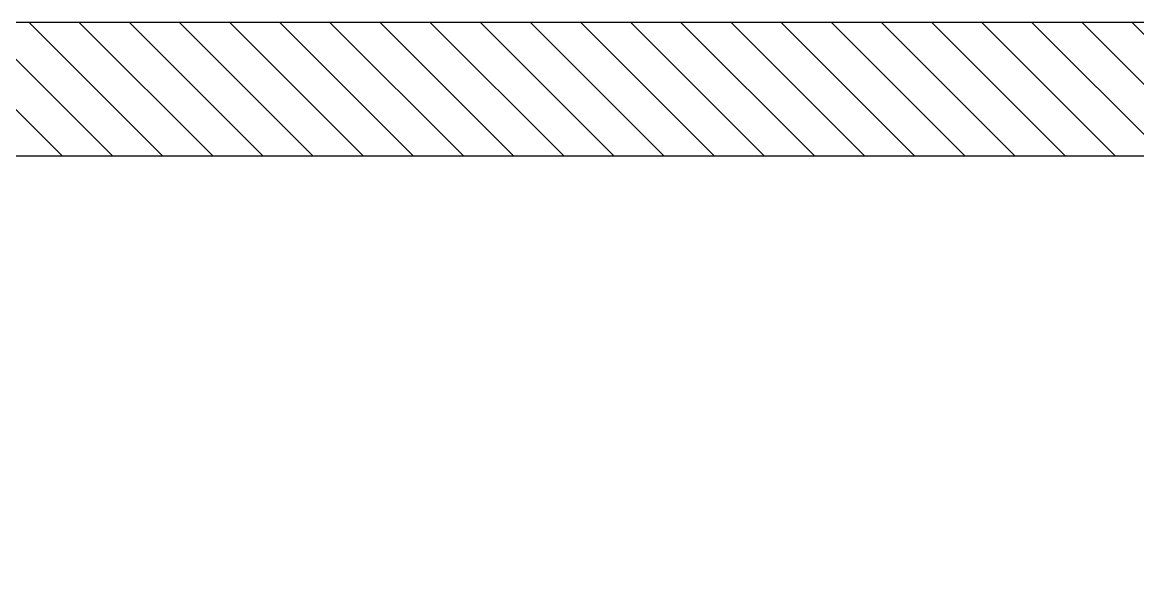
# Model space of a CAD drawing. Header units: millimetres. Extents: x 2056 to 4470, y 1400 to 3101.
# Drawn here: x 2178.487 to 2179.486, y 1474.631 to 1475.123 of the extents above; entities that cross this region are included whole.
import ezdxf

# ---------------------------------------------------------------- set-up
doc = ezdxf.new("R2010")
doc.units = ezdxf.units.MM
doc.layers.add('A-PLAN-1', color=5, linetype='Continuous')
doc.layers.add('A-PLAN-5', color=1, linetype='Continuous')

# ---------------------------------------------------------------- blocks, each defined once
blk = doc.blocks.new('placa-cte')
at = {"layer": 'A-PLAN-5'}
h = blk.add_hatch(dxfattribs=at)
h.set_pattern_fill('ANSI31', color=256, scale=0.01, angle=90, style=0)
h.set_pattern_definition([(135, (-989183.659403, -1733165.448907), (-0.02245064030267, -0.02245064030267), [])])
h.paths.add_polyline_path([(0.00002, 0.5), (21.14841, 0.5), (21.14849, -0.00008), (20.64841, -0.00008), (20.64841, 0.37992), (14.47285, 0.37992), (14.47285, 0), (13.97285, 0.00002), (13.97285, 0.37992), (8.41061, 0.37992), (8.41061, 0), (7.91061, 0), (7.91061, 0.37992), (1.90785, 0.37992), (1.90785, 0), (1.40785, 0), (1.40785, 0.37992), (0.19835, 0.37992), (0.19835, 0.00007), (0, 0.00007)])
at = {"layer": 'A-PLAN-1', "elevation": 0.22891}
blk.add_lwpolyline([(0.00002, 0.5), (21.14841, 0.5), (21.14849, -0.00008), (20.64841, -0.00008), (20.64841, 0.37992), (14.47285, 0.37992), (14.47285, 0), (13.97285, 0.00002), (13.97285, 0.37992), (8.41061, 0.37992), (8.41061, 0), (7.91061, 0), (7.91061, 0.37992), (1.90785, 0.37992), (1.90785, 0), (1.40785, 0), (1.40785, 0.37992), (0.19835, 0.37992), (0.19835, 0.00007), (0, 0.00007), (0.00002, 0.5)], close=True, dxfattribs=at)

msp = doc.modelspace()

# ---------------------------------------------------------------- block references
at = {"color": 4}
msp.add_blockref('placa-cte', (2161.62105, 1474.62315), dxfattribs=at)

doc.saveas('drawing.dxf')
